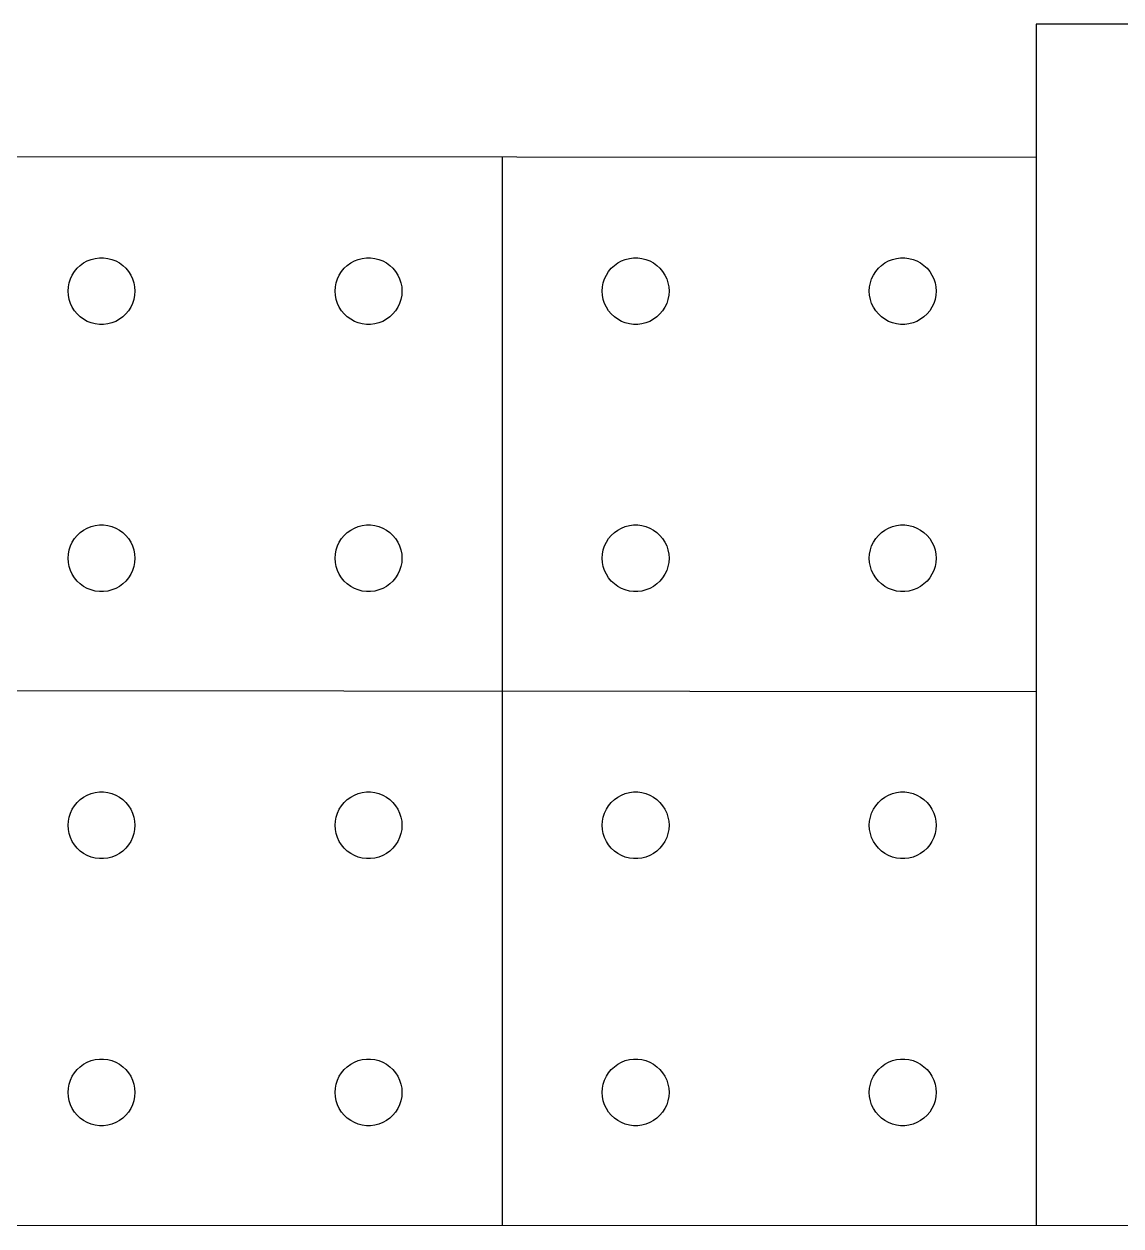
# Model space of a CAD drawing. Extents: x 0 to 330, y 0 to 287.
# Drawn here: x 164.2 to 246.3, y -0.1 to 89.9 of the extents above; entities that cross this region are included whole.
import ezdxf

# ---------------------------------------------------------------- set-up
doc = ezdxf.new("R2010")
doc.units = 0
doc.layers.add('LAYER_1', color=7, linetype='CONTINUOUS')

msp = doc.modelspace()

# ---------------------------------------------------------------- linework, layer by layer
at = {"layer": 'LAYER_1', "color": 7}
for p, q in [((289.999996, 89.858895), (239.999997, 89.858895)), ((239.999997, 89.858895), (239.999997, -0.141103)), ((239.999998, 79.858871), (0, 79.999982)), ((199.999998, 79.858871), (199.999997, -0.141103)), ((168.660398, 71.969676), (168.935598, 72.120976)), ((168.935598, 72.120976), (169.227498, 72.236461)), ((169.227498, 72.236461), (169.531598, 72.31458)), ((169.531598, 72.31458), (169.842998, 72.353978)), ((169.842998, 72.353978), (170.156978, 72.353978)), ((170.156978, 72.353978), (170.468458, 72.31458)), ((170.468458, 72.31458), (170.772548, 72.236461)), ((170.772548, 72.236461), (171.064448, 72.120976)), ((171.064448, 72.120976), (171.339568, 71.969676)), ((188.660428, 71.969676), (188.935549, 72.120976)), ((188.935549, 72.120976), (189.227448, 72.236461)), ((189.227448, 72.236461), (189.531538, 72.31458)), ((189.531538, 72.31458), (189.843019, 72.353978)), ((189.843019, 72.353978), (190.156998, 72.353978)), ((190.156998, 72.353978), (190.468398, 72.31458)), ((190.468398, 72.31458), (190.772499, 72.236461)), ((190.772499, 72.236461), (191.064398, 72.120976)), ((191.064398, 72.120976), (191.339598, 71.969676)), ((208.660397, 71.969676), (208.935597, 72.120976)), ((208.935597, 72.120976), (209.227497, 72.236461)), ((209.227497, 72.236461), (209.531597, 72.31458)), ((209.531597, 72.31458), (209.842997, 72.353978)), ((209.842997, 72.353978), (210.156977, 72.353978)), ((210.156977, 72.353978), (210.468458, 72.31458)), ((210.468458, 72.31458), (210.772547, 72.236461)), ((210.772547, 72.236461), (211.064447, 72.120976)), ((211.064447, 72.120976), (211.339567, 71.969676)), ((228.660427, 71.969676), (228.935548, 72.120976)), ((228.935548, 72.120976), (229.227447, 72.236461)), ((229.227447, 72.236461), (229.531537, 72.31458)), ((229.531537, 72.31458), (229.843018, 72.353978)), ((229.843018, 72.353978), (230.156997, 72.353978)), ((230.156997, 72.353978), (230.468397, 72.31458)), ((230.468397, 72.31458), (230.772498, 72.236461)), ((230.772498, 72.236461), (231.064397, 72.120976)), ((231.064397, 72.120976), (231.339597, 71.969676)), ((167.809198, 71.063263), (167.977499, 71.328383)), ((167.977499, 71.328383), (168.177598, 71.570276)), ((168.177598, 71.570276), (168.406398, 71.78516)), ((168.406398, 71.78516), (168.660398, 71.969676)), ((171.339568, 71.969676), (171.593568, 71.78516)), ((171.593568, 71.78516), (171.822428, 71.570276)), ((171.822428, 71.570276), (172.022548, 71.328383)), ((172.022548, 71.328383), (172.190778, 71.063263)), ((187.809219, 71.063263), (187.977448, 71.328383)), ((187.977448, 71.328383), (188.177568, 71.570276)), ((188.177568, 71.570276), (188.406428, 71.78516)), ((188.406428, 71.78516), (188.660428, 71.969676)), ((191.339598, 71.969676), (191.593598, 71.78516)), ((191.593598, 71.78516), (191.822399, 71.570276)), ((191.822399, 71.570276), (192.022498, 71.328383)), ((192.022498, 71.328383), (192.190798, 71.063263)), ((207.809197, 71.063263), (207.977498, 71.328383)), ((207.977498, 71.328383), (208.177597, 71.570276)), ((208.177597, 71.570276), (208.406397, 71.78516)), ((208.406397, 71.78516), (208.660397, 71.969676)), ((211.339567, 71.969676), (211.593567, 71.78516)), ((211.593567, 71.78516), (211.822427, 71.570276)), ((211.822427, 71.570276), (212.022547, 71.328383)), ((212.022547, 71.328383), (212.190777, 71.063263)), ((227.809218, 71.063263), (227.977447, 71.328383)), ((227.977447, 71.328383), (228.177568, 71.570276)), ((228.177568, 71.570276), (228.406427, 71.78516)), ((228.406427, 71.78516), (228.660427, 71.969676)), ((231.339597, 71.969676), (231.593597, 71.78516)), ((231.593597, 71.78516), (231.822398, 71.570276)), ((231.822398, 71.570276), (232.022497, 71.328383)), ((232.022497, 71.328383), (232.190797, 71.063263)), ((167.519699, 70.172175), (167.578598, 70.480559)), ((167.578598, 70.480559), (167.675598, 70.779178)), ((167.675598, 70.779178), (167.809198, 71.063263)), ((172.190778, 71.063263), (172.324448, 70.779178)), ((172.324448, 70.779178), (172.421459, 70.480559)), ((172.421459, 70.480559), (172.480299, 70.172175)), ((187.519698, 70.172175), (187.578538, 70.480559)), ((187.578538, 70.480559), (187.675549, 70.779178)), ((187.675549, 70.779178), (187.809219, 71.063263)), ((192.190798, 71.063263), (192.324398, 70.779178)), ((192.324398, 70.779178), (192.421399, 70.480559)), ((192.421399, 70.480559), (192.480298, 70.172175)), ((207.519698, 70.172175), (207.578597, 70.480559)), ((207.578597, 70.480559), (207.675597, 70.779178)), ((207.675597, 70.779178), (207.809197, 71.063263)), ((212.190777, 71.063263), (212.324447, 70.779178)), ((212.324447, 70.779178), (212.421458, 70.480559)), ((212.421458, 70.480559), (212.480298, 70.172175)), ((227.519697, 70.172175), (227.578537, 70.480559)), ((227.578537, 70.480559), (227.675548, 70.779178)), ((227.675548, 70.779178), (227.809218, 71.063263)), ((232.190797, 71.063263), (232.324397, 70.779178)), ((232.324397, 70.779178), (232.421398, 70.480559)), ((232.421398, 70.480559), (232.480297, 70.172175)), ((167.499998, 69.85888), (167.519697, 70.172175)), ((167.519699, 69.545529), (167.499999, 69.85888)), ((167.578598, 69.237144), (167.519699, 69.545529)), ((172.480299, 69.545529), (172.421459, 69.237144)), ((172.480299, 70.172175), (172.499998, 69.85888)), ((172.499998, 69.85888), (172.480299, 69.545529)), ((187.499998, 69.85888), (187.519697, 70.172175)), ((187.519698, 69.545529), (187.499999, 69.85888)), ((187.578538, 69.237144), (187.519698, 69.545529)), ((192.480298, 69.545529), (192.421399, 69.237144)), ((192.480298, 70.172175), (192.499997, 69.85888)), ((192.499999, 69.85888), (192.480299, 69.545529)), ((207.499997, 69.85888), (207.519696, 70.172175)), ((207.519698, 69.545529), (207.499998, 69.85888)), ((207.578597, 69.237144), (207.519698, 69.545529)), ((212.480298, 69.545529), (212.421458, 69.237144)), ((212.480298, 70.172175), (212.499997, 69.85888)), ((212.499997, 69.85888), (212.480298, 69.545529)), ((227.499997, 69.85888), (227.519697, 70.172175)), ((227.519697, 69.545529), (227.499998, 69.85888)), ((227.578537, 69.237144), (227.519697, 69.545529)), ((232.480297, 69.545529), (232.421398, 69.237144)), ((232.480297, 70.172175), (232.499996, 69.85888)), ((232.499998, 69.85888), (232.480298, 69.545529)), ((167.675598, 68.938553), (167.578598, 69.237144)), ((167.809198, 68.654468), (167.675598, 68.938553)), ((167.977499, 68.389405), (167.809198, 68.654468)), ((172.190778, 68.654468), (172.022548, 68.389405)), ((172.324448, 68.938553), (172.190778, 68.654468)), ((172.421459, 69.237144), (172.324448, 68.938553)), ((187.675549, 68.938553), (187.578538, 69.237144)), ((187.809219, 68.654468), (187.675549, 68.938553)), ((187.977448, 68.389405), (187.809219, 68.654468)), ((192.190798, 68.654468), (192.022498, 68.389405)), ((192.324398, 68.938553), (192.190798, 68.654468)), ((192.421399, 69.237144), (192.324398, 68.938553)), ((207.675597, 68.938553), (207.578597, 69.237144)), ((207.809197, 68.654468), (207.675597, 68.938553)), ((207.977498, 68.389405), (207.809197, 68.654468)), ((212.190777, 68.654468), (212.022547, 68.389405)), ((212.324447, 68.938553), (212.190777, 68.654468)), ((212.421458, 69.237144), (212.324447, 68.938553)), ((227.675548, 68.938553), (227.578537, 69.237144)), ((227.809218, 68.654468), (227.675548, 68.938553)), ((227.977447, 68.389405), (227.809218, 68.654468)), ((232.190797, 68.654468), (232.022497, 68.389405)), ((232.324397, 68.938553), (232.190797, 68.654468)), ((232.421398, 69.237144), (232.324397, 68.938553)), ((168.177598, 68.147484), (167.977499, 68.389405)), ((168.406398, 67.9326), (168.177598, 68.147484)), ((168.660398, 67.748055), (168.406398, 67.9326)), ((168.935598, 67.596812), (168.660398, 67.748055)), ((169.227498, 67.481214), (168.935598, 67.596812)), ((171.064448, 67.596812), (170.772548, 67.481214)), ((171.339568, 67.748055), (171.064448, 67.596812)), ((171.593568, 67.9326), (171.339568, 67.748055)), ((171.822428, 68.147484), (171.593568, 67.9326)), ((172.022548, 68.389405), (171.822428, 68.147484)), ((188.177568, 68.147484), (187.977448, 68.389405)), ((188.406428, 67.9326), (188.177568, 68.147484)), ((188.660428, 67.748055), (188.406428, 67.9326)), ((188.935549, 67.596812), (188.660428, 67.748055)), ((189.227448, 67.481214), (188.935549, 67.596812)), ((191.064398, 67.596812), (190.772499, 67.481214)), ((191.339598, 67.748055), (191.064398, 67.596812)), ((191.593598, 67.9326), (191.339598, 67.748055)), ((191.822399, 68.147484), (191.593598, 67.9326)), ((192.022498, 68.389405), (191.822399, 68.147484)), ((208.177597, 68.147484), (207.977498, 68.389405)), ((208.406397, 67.9326), (208.177597, 68.147484)), ((208.660397, 67.748055), (208.406397, 67.9326)), ((208.935597, 67.596812), (208.660397, 67.748055)), ((209.227497, 67.481214), (208.935597, 67.596812)), ((211.064447, 67.596812), (210.772547, 67.481214)), ((211.339567, 67.748055), (211.064447, 67.596812)), ((211.593567, 67.9326), (211.339567, 67.748055)), ((211.822427, 68.147484), (211.593567, 67.9326)), ((212.022547, 68.389405), (211.822427, 68.147484)), ((228.177568, 68.147484), (227.977447, 68.389405)), ((228.406427, 67.9326), (228.177568, 68.147484)), ((228.660427, 67.748055), (228.406427, 67.9326)), ((228.935548, 67.596812), (228.660427, 67.748055)), ((229.227447, 67.481214), (228.935548, 67.596812)), ((231.064397, 67.596812), (230.772498, 67.481214)), ((231.339597, 67.748055), (231.064397, 67.596812)), ((231.593597, 67.9326), (231.339597, 67.748055)), ((231.822398, 68.147484), (231.593597, 67.9326)), ((232.022497, 68.389405), (231.822398, 68.147484)), ((169.531598, 67.403152), (169.227498, 67.481214)), ((169.842998, 67.36381), (169.531598, 67.403152)), ((170.156978, 67.36381), (169.842998, 67.36381)), ((170.468458, 67.403152), (170.156978, 67.36381)), ((170.772548, 67.481214), (170.468458, 67.403152)), ((189.531538, 67.403152), (189.227448, 67.481214)), ((189.843019, 67.36381), (189.531538, 67.403152)), ((190.156998, 67.36381), (189.843019, 67.36381)), ((190.468398, 67.403152), (190.156998, 67.36381)), ((190.772499, 67.481214), (190.468398, 67.403152)), ((209.531597, 67.403152), (209.227497, 67.481214)), ((209.842997, 67.36381), (209.531597, 67.403152)), ((210.156977, 67.36381), (209.842997, 67.36381)), ((210.468458, 67.403152), (210.156977, 67.36381)), ((210.772547, 67.481214), (210.468458, 67.403152)), ((229.531537, 67.403152), (229.227447, 67.481214)), ((229.843018, 67.36381), (229.531537, 67.403152)), ((230.156997, 67.36381), (229.843018, 67.36381)), ((230.468397, 67.403152), (230.156997, 67.36381)), ((230.772498, 67.481214), (230.468397, 67.403152)), ((168.935598, 52.120931), (169.227498, 52.236529)), ((169.227498, 52.236529), (169.531598, 52.314592)), ((169.531598, 52.314592), (169.842998, 52.353934)), ((169.842998, 52.353934), (170.156978, 52.353934)), ((170.156978, 52.353934), (170.468458, 52.314592)), ((170.468458, 52.314592), (170.772548, 52.236529)), ((170.772548, 52.236529), (171.064448, 52.120931)), ((188.935549, 52.120931), (189.227448, 52.236529)), ((189.227448, 52.236529), (189.531538, 52.314592)), ((189.531538, 52.314592), (189.843019, 52.353934)), ((189.843019, 52.353934), (190.156998, 52.353934)), ((190.156998, 52.353934), (190.468398, 52.314592)), ((190.468398, 52.314592), (190.772499, 52.236529)), ((190.772499, 52.236529), (191.064398, 52.120931)), ((208.935597, 52.120931), (209.227497, 52.236529)), ((209.227497, 52.236529), (209.531597, 52.314592)), ((209.531597, 52.314592), (209.842997, 52.353934)), ((209.842997, 52.353934), (210.156977, 52.353934)), ((210.156977, 52.353934), (210.468458, 52.314592)), ((210.468458, 52.314592), (210.772547, 52.236529)), ((210.772547, 52.236529), (211.064447, 52.120931)), ((228.935548, 52.120931), (229.227447, 52.236529)), ((229.227447, 52.236529), (229.531537, 52.314592)), ((229.531537, 52.314592), (229.843018, 52.353934)), ((229.843018, 52.353934), (230.156997, 52.353934)), ((230.156997, 52.353934), (230.468397, 52.314592)), ((230.468397, 52.314592), (230.772498, 52.236529)), ((230.772498, 52.236529), (231.064397, 52.120931)), ((167.809198, 51.063247), (167.977499, 51.328338)), ((167.977499, 51.328338), (168.177598, 51.570259)), ((168.177598, 51.570259), (168.406398, 51.785143)), ((168.406398, 51.785143), (168.660398, 51.969688)), ((168.660398, 51.969688), (168.935598, 52.120931)), ((171.064448, 52.120931), (171.339568, 51.969688)), ((171.339568, 51.969688), (171.593568, 51.785143)), ((171.593568, 51.785143), (171.822428, 51.570259)), ((171.822428, 51.570259), (172.022548, 51.328338)), ((172.022548, 51.328338), (172.190778, 51.063247)), ((187.809219, 51.063247), (187.977448, 51.328338)), ((187.977448, 51.328338), (188.177568, 51.570259)), ((188.177568, 51.570259), (188.406428, 51.785143)), ((188.406428, 51.785143), (188.660428, 51.969688)), ((188.660428, 51.969688), (188.935549, 52.120931)), ((191.064398, 52.120931), (191.339598, 51.969688)), ((191.339598, 51.969688), (191.593598, 51.785143)), ((191.593598, 51.785143), (191.822399, 51.570259)), ((191.822399, 51.570259), (192.022498, 51.328338)), ((192.022498, 51.328338), (192.190798, 51.063247)), ((207.809197, 51.063247), (207.977498, 51.328338)), ((207.977498, 51.328338), (208.177597, 51.570259)), ((208.177597, 51.570259), (208.406397, 51.785143)), ((208.406397, 51.785143), (208.660397, 51.969688)), ((208.660397, 51.969688), (208.935597, 52.120931)), ((211.064447, 52.120931), (211.339567, 51.969688)), ((211.339567, 51.969688), (211.593567, 51.785143)), ((211.593567, 51.785143), (211.822427, 51.570259)), ((211.822427, 51.570259), (212.022547, 51.328338)), ((212.022547, 51.328338), (212.190777, 51.063247)), ((227.809218, 51.063247), (227.977447, 51.328338)), ((227.977447, 51.328338), (228.177568, 51.570259)), ((228.177568, 51.570259), (228.406427, 51.785143)), ((228.406427, 51.785143), (228.660427, 51.969688)), ((228.660427, 51.969688), (228.935548, 52.120931)), ((231.064397, 52.120931), (231.339597, 51.969688)), ((231.339597, 51.969688), (231.593597, 51.785143)), ((231.593597, 51.785143), (231.822398, 51.570259)), ((231.822398, 51.570259), (232.022497, 51.328338)), ((232.022497, 51.328338), (232.190797, 51.063247)), ((167.519699, 50.172215), (167.578598, 50.480599)), ((167.578598, 50.480599), (167.675598, 50.77919)), ((167.675598, 50.77919), (167.809198, 51.063247)), ((172.190778, 51.063247), (172.324448, 50.77919)), ((172.324448, 50.77919), (172.421459, 50.480599)), ((172.421459, 50.480599), (172.480299, 50.172215)), ((187.519698, 50.172215), (187.578538, 50.480599)), ((187.578538, 50.480599), (187.675549, 50.77919)), ((187.675549, 50.77919), (187.809219, 51.063247)), ((192.190798, 51.063247), (192.324398, 50.77919)), ((192.324398, 50.77919), (192.421399, 50.480599)), ((192.421399, 50.480599), (192.480298, 50.172215)), ((207.519698, 50.172215), (207.578597, 50.480599)), ((207.578597, 50.480599), (207.675597, 50.77919)), ((207.675597, 50.77919), (207.809197, 51.063247)), ((212.190777, 51.063247), (212.324447, 50.77919)), ((212.324447, 50.77919), (212.421458, 50.480599)), ((212.421458, 50.480599), (212.480298, 50.172215)), ((227.519697, 50.172215), (227.578537, 50.480599)), ((227.578537, 50.480599), (227.675548, 50.77919)), ((227.675548, 50.77919), (227.809218, 51.063247)), ((232.190797, 51.063247), (232.324397, 50.77919)), ((232.324397, 50.77919), (232.421398, 50.480599)), ((232.421398, 50.480599), (232.480297, 50.172215)), ((167.499998, 49.858864), (167.519697, 50.172215)), ((167.519699, 49.545569), (167.499999, 49.858864)), ((167.578598, 49.237184), (167.519699, 49.545569)), ((172.480299, 49.545569), (172.421459, 49.237184)), ((172.480299, 50.172215), (172.499998, 49.858864)), ((172.499998, 49.858864), (172.480299, 49.545569)), ((187.499998, 49.858864), (187.519697, 50.172215)), ((187.519698, 49.545569), (187.499999, 49.858864)), ((187.578538, 49.237184), (187.519698, 49.545569)), ((192.480298, 49.545569), (192.421399, 49.237184)), ((192.480298, 50.172215), (192.499997, 49.858864)), ((192.499999, 49.858864), (192.480299, 49.545569)), ((207.499997, 49.858864), (207.519696, 50.172215)), ((207.519698, 49.545569), (207.499998, 49.858864)), ((207.578597, 49.237184), (207.519698, 49.545569)), ((212.480298, 49.545569), (212.421458, 49.237184)), ((212.480298, 50.172215), (212.499997, 49.858864)), ((212.499997, 49.858864), (212.480298, 49.545569)), ((227.499997, 49.858864), (227.519697, 50.172215)), ((227.519697, 49.545569), (227.499998, 49.858864)), ((227.578537, 49.237184), (227.519697, 49.545569)), ((232.480297, 49.545569), (232.421398, 49.237184)), ((232.480297, 50.172215), (232.499996, 49.858864)), ((232.499998, 49.858864), (232.480298, 49.545569)), ((167.675598, 48.938565), (167.578598, 49.237184)), ((167.809198, 48.65448), (167.675598, 48.938565)), ((167.977499, 48.389361), (167.809198, 48.65448)), ((172.190778, 48.65448), (172.022548, 48.389361)), ((172.324448, 48.938565), (172.190778, 48.65448)), ((172.421459, 49.237184), (172.324448, 48.938565)), ((187.675549, 48.938565), (187.578538, 49.237184)), ((187.809219, 48.65448), (187.675549, 48.938565)), ((187.977448, 48.389361), (187.809219, 48.65448)), ((192.190798, 48.65448), (192.022498, 48.389361)), ((192.324398, 48.938565), (192.190798, 48.65448)), ((192.421399, 49.237184), (192.324398, 48.938565)), ((207.675597, 48.938565), (207.578597, 49.237184)), ((207.809197, 48.65448), (207.675597, 48.938565)), ((207.977498, 48.389361), (207.809197, 48.65448)), ((212.190777, 48.65448), (212.022547, 48.389361)), ((212.324447, 48.938565), (212.190777, 48.65448)), ((212.421458, 49.237184), (212.324447, 48.938565)), ((227.675548, 48.938565), (227.578537, 49.237184)), ((227.809218, 48.65448), (227.675548, 48.938565)), ((227.977447, 48.389361), (227.809218, 48.65448)), ((232.190797, 48.65448), (232.022497, 48.389361)), ((232.324397, 48.938565), (232.190797, 48.65448)), ((232.421398, 49.237184), (232.324397, 48.938565)), ((168.177598, 48.147468), (167.977499, 48.389361)), ((168.406398, 47.932584), (168.177598, 48.147468)), ((168.660398, 47.748067), (168.406398, 47.932584)), ((168.935598, 47.596768), (168.660398, 47.748067)), ((171.339568, 47.748067), (171.064448, 47.596768)), ((171.593568, 47.932584), (171.339568, 47.748067)), ((171.822428, 48.147468), (171.593568, 47.932584)), ((172.022548, 48.389361), (171.822428, 48.147468)), ((188.177568, 48.147468), (187.977448, 48.389361)), ((188.406428, 47.932584), (188.177568, 48.147468)), ((188.660428, 47.748067), (188.406428, 47.932584)), ((188.935549, 47.596768), (188.660428, 47.748067)), ((191.339598, 47.748067), (191.064398, 47.596768)), ((191.593598, 47.932584), (191.339598, 47.748067)), ((191.822399, 48.147468), (191.593598, 47.932584)), ((192.022498, 48.389361), (191.822399, 48.147468)), ((208.177597, 48.147468), (207.977498, 48.389361)), ((208.406397, 47.932584), (208.177597, 48.147468)), ((208.660397, 47.748067), (208.406397, 47.932584)), ((208.935597, 47.596768), (208.660397, 47.748067)), ((211.339567, 47.748067), (211.064447, 47.596768)), ((211.593567, 47.932584), (211.339567, 47.748067)), ((211.822427, 48.147468), (211.593567, 47.932584)), ((212.022547, 48.389361), (211.822427, 48.147468)), ((228.177568, 48.147468), (227.977447, 48.389361)), ((228.406427, 47.932584), (228.177568, 48.147468)), ((228.660427, 47.748067), (228.406427, 47.932584)), ((228.935548, 47.596768), (228.660427, 47.748067)), ((231.339597, 47.748067), (231.064397, 47.596768)), ((231.593597, 47.932584), (231.339597, 47.748067)), ((231.822398, 48.147468), (231.593597, 47.932584)), ((232.022497, 48.389361), (231.822398, 48.147468)), ((169.227498, 47.481282), (168.935598, 47.596768)), ((169.531598, 47.403163), (169.227498, 47.481282)), ((169.842998, 47.363765), (169.531598, 47.403163)), ((170.156978, 47.363765), (169.842998, 47.363765)), ((170.468458, 47.403163), (170.156978, 47.363765)), ((170.772548, 47.481282), (170.468458, 47.403163)), ((171.064448, 47.596768), (170.772548, 47.481282)), ((189.227448, 47.481282), (188.935549, 47.596768)), ((189.531538, 47.403163), (189.227448, 47.481282)), ((189.843019, 47.363765), (189.531538, 47.403163)), ((190.156998, 47.363765), (189.843019, 47.363765)), ((190.468398, 47.403163), (190.156998, 47.363765)), ((190.772499, 47.481282), (190.468398, 47.403163)), ((191.064398, 47.596768), (190.772499, 47.481282)), ((209.227497, 47.481282), (208.935597, 47.596768)), ((209.531597, 47.403163), (209.227497, 47.481282)), ((209.842997, 47.363765), (209.531597, 47.403163)), ((210.156977, 47.363765), (209.842997, 47.363765)), ((210.468458, 47.403163), (210.156977, 47.363765)), ((210.772547, 47.481282), (210.468458, 47.403163)), ((211.064447, 47.596768), (210.772547, 47.481282)), ((229.227447, 47.481282), (228.935548, 47.596768)), ((229.531537, 47.403163), (229.227447, 47.481282)), ((229.843018, 47.363765), (229.531537, 47.403163)), ((230.156997, 47.363765), (229.843018, 47.363765)), ((230.468397, 47.403163), (230.156997, 47.363765)), ((230.772498, 47.481282), (230.468397, 47.403163)), ((231.064397, 47.596768), (230.772498, 47.481282)), ((239.999998, 39.858885), (64.000001, 39.999988)), ((167.977499, 31.328396), (168.177598, 31.570289)), ((168.177598, 31.570289), (168.406398, 31.785173)), ((168.406398, 31.785173), (168.660398, 31.96969)), ((168.660398, 31.96969), (168.935598, 32.120989)), ((168.935598, 32.120989), (169.227498, 32.236475)), ((169.227498, 32.236475), (169.531598, 32.314594)), ((169.531598, 32.314594), (169.842998, 32.353992)), ((169.842998, 32.353992), (170.156978, 32.353992)), ((170.156978, 32.353992), (170.468458, 32.314594)), ((170.468458, 32.314594), (170.772548, 32.236475)), ((170.772548, 32.236475), (171.064448, 32.120989)), ((171.064448, 32.120989), (171.339568, 31.96969)), ((171.339568, 31.96969), (171.593568, 31.785173)), ((171.593568, 31.785173), (171.822428, 31.570289)), ((171.822428, 31.570289), (172.022548, 31.328396)), ((187.977448, 31.328396), (188.177568, 31.570289)), ((188.177568, 31.570289), (188.406428, 31.785173)), ((188.406428, 31.785173), (188.660428, 31.96969)), ((188.660428, 31.96969), (188.935549, 32.120989)), ((188.935549, 32.120989), (189.227448, 32.236475)), ((189.227448, 32.236475), (189.531538, 32.314594)), ((189.531538, 32.314594), (189.843019, 32.353992)), ((189.843019, 32.353992), (190.156998, 32.353992)), ((190.156998, 32.353992), (190.468398, 32.314594)), ((190.468398, 32.314594), (190.772499, 32.236475)), ((190.772499, 32.236475), (191.064398, 32.120989)), ((191.064398, 32.120989), (191.339598, 31.96969)), ((191.339598, 31.96969), (191.593598, 31.785173)), ((191.593598, 31.785173), (191.822399, 31.570289)), ((191.822399, 31.570289), (192.022498, 31.328396)), ((207.977498, 31.328396), (208.177597, 31.570289)), ((208.177597, 31.570289), (208.406397, 31.785173)), ((208.406397, 31.785173), (208.660397, 31.96969)), ((208.660397, 31.96969), (208.935597, 32.120989)), ((208.935597, 32.120989), (209.227497, 32.236475)), ((209.227497, 32.236475), (209.531597, 32.314594)), ((209.531597, 32.314594), (209.842997, 32.353992)), ((209.842997, 32.353992), (210.156977, 32.353992)), ((210.156977, 32.353992), (210.468458, 32.314594)), ((210.468458, 32.314594), (210.772547, 32.236475)), ((210.772547, 32.236475), (211.064447, 32.120989)), ((211.064447, 32.120989), (211.339567, 31.96969)), ((211.339567, 31.96969), (211.593567, 31.785173)), ((211.593567, 31.785173), (211.822427, 31.570289)), ((211.822427, 31.570289), (212.022547, 31.328396)), ((227.977447, 31.328396), (228.177568, 31.570289)), ((228.177568, 31.570289), (228.406427, 31.785173)), ((228.406427, 31.785173), (228.660427, 31.96969)), ((228.660427, 31.96969), (228.935548, 32.120989)), ((228.935548, 32.120989), (229.227447, 32.236475)), ((229.227447, 32.236475), (229.531537, 32.314594)), ((229.531537, 32.314594), (229.843018, 32.353992)), ((229.843018, 32.353992), (230.156997, 32.353992)), ((230.156997, 32.353992), (230.468397, 32.314594)), ((230.468397, 32.314594), (230.772498, 32.236475)), ((230.772498, 32.236475), (231.064397, 32.120989)), ((231.064397, 32.120989), (231.339597, 31.96969)), ((231.339597, 31.96969), (231.593597, 31.785173)), ((231.593597, 31.785173), (231.822398, 31.570289)), ((231.822398, 31.570289), (232.022497, 31.328396)), ((167.578598, 30.480573), (167.675598, 30.779192)), ((167.675598, 30.779192), (167.809198, 31.063277)), ((167.809198, 31.063277), (167.977499, 31.328396)), ((172.022548, 31.328396), (172.190778, 31.063277)), ((172.190778, 31.063277), (172.324448, 30.779192)), ((172.324448, 30.779192), (172.421459, 30.480573)), ((187.578538, 30.480573), (187.675549, 30.779192)), ((187.675549, 30.779192), (187.809219, 31.063277)), ((187.809219, 31.063277), (187.977448, 31.328396)), ((192.022498, 31.328396), (192.190798, 31.063277)), ((192.190798, 31.063277), (192.324398, 30.779192)), ((192.324398, 30.779192), (192.421399, 30.480573)), ((207.578597, 30.480573), (207.675597, 30.779192)), ((207.675597, 30.779192), (207.809197, 31.063277)), ((207.809197, 31.063277), (207.977498, 31.328396)), ((212.022547, 31.328396), (212.190777, 31.063277)), ((212.190777, 31.063277), (212.324447, 30.779192)), ((212.324447, 30.779192), (212.421458, 30.480573)), ((227.578537, 30.480573), (227.675548, 30.779192)), ((227.675548, 30.779192), (227.809218, 31.063277)), ((227.809218, 31.063277), (227.977447, 31.328396)), ((232.022497, 31.328396), (232.190797, 31.063277)), ((232.190797, 31.063277), (232.324397, 30.779192)), ((232.324397, 30.779192), (232.421398, 30.480573)), ((167.499998, 29.858893), (167.519697, 30.172188)), ((167.519699, 29.545542), (167.499999, 29.858893)), ((167.519699, 30.172188), (167.578598, 30.480573)), ((172.421459, 30.480573), (172.480299, 30.172188)), ((172.480299, 30.172188), (172.499998, 29.858893)), ((172.499998, 29.858893), (172.480299, 29.545542)), ((187.499998, 29.858893), (187.519697, 30.172188)), ((187.519698, 29.545542), (187.499999, 29.858893)), ((187.519698, 30.172188), (187.578538, 30.480573)), ((192.421399, 30.480573), (192.480298, 30.172188)), ((192.480298, 30.172188), (192.499997, 29.858893)), ((192.499999, 29.858893), (192.480299, 29.545542)), ((207.499997, 29.858893), (207.519696, 30.172188)), ((207.519698, 29.545542), (207.499998, 29.858893)), ((207.519698, 30.172188), (207.578597, 30.480573)), ((212.421458, 30.480573), (212.480298, 30.172188)), ((212.480298, 30.172188), (212.499997, 29.858893)), ((212.499997, 29.858893), (212.480298, 29.545542)), ((227.499997, 29.858893), (227.519697, 30.172188)), ((227.519697, 29.545542), (227.499998, 29.858893)), ((227.519697, 30.172188), (227.578537, 30.480573)), ((232.421398, 30.480573), (232.480297, 30.172188)), ((232.480297, 30.172188), (232.499996, 29.858893)), ((232.499998, 29.858893), (232.480298, 29.545542)), ((167.578598, 29.237158), (167.519699, 29.545542)), ((167.675598, 28.938567), (167.578598, 29.237158)), ((167.809198, 28.654482), (167.675598, 28.938567)), ((172.324448, 28.938567), (172.190778, 28.654482)), ((172.421459, 29.237158), (172.324448, 28.938567)), ((172.480299, 29.545542), (172.421459, 29.237158)), ((187.578538, 29.237158), (187.519698, 29.545542)), ((187.675549, 28.938567), (187.578538, 29.237158)), ((187.809219, 28.654482), (187.675549, 28.938567)), ((192.324398, 28.938567), (192.190798, 28.654482)), ((192.421399, 29.237158), (192.324398, 28.938567)), ((192.480298, 29.545542), (192.421399, 29.237158)), ((207.578597, 29.237158), (207.519698, 29.545542)), ((207.675597, 28.938567), (207.578597, 29.237158)), ((207.809197, 28.654482), (207.675597, 28.938567)), ((212.324447, 28.938567), (212.190777, 28.654482)), ((212.421458, 29.237158), (212.324447, 28.938567)), ((212.480298, 29.545542), (212.421458, 29.237158)), ((227.578537, 29.237158), (227.519697, 29.545542)), ((227.675548, 28.938567), (227.578537, 29.237158)), ((227.809218, 28.654482), (227.675548, 28.938567)), ((232.324397, 28.938567), (232.190797, 28.654482)), ((232.421398, 29.237158), (232.324397, 28.938567)), ((232.480297, 29.545542), (232.421398, 29.237158)), ((167.977499, 28.389419), (167.809198, 28.654482)), ((168.177598, 28.147498), (167.977499, 28.389419)), ((168.406398, 27.932614), (168.177598, 28.147498)), ((168.660398, 27.748069), (168.406398, 27.932614)), ((171.593568, 27.932614), (171.339568, 27.748069)), ((171.822428, 28.147498), (171.593568, 27.932614)), ((172.022548, 28.389419), (171.822428, 28.147498)), ((172.190778, 28.654482), (172.022548, 28.389419)), ((187.977448, 28.389419), (187.809219, 28.654482)), ((188.177568, 28.147498), (187.977448, 28.389419)), ((188.406428, 27.932614), (188.177568, 28.147498)), ((188.660428, 27.748069), (188.406428, 27.932614)), ((191.593598, 27.932614), (191.339598, 27.748069)), ((191.822399, 28.147498), (191.593598, 27.932614)), ((192.022498, 28.389419), (191.822399, 28.147498)), ((192.190798, 28.654482), (192.022498, 28.389419)), ((207.977498, 28.389419), (207.809197, 28.654482)), ((208.177597, 28.147498), (207.977498, 28.389419)), ((208.406397, 27.932614), (208.177597, 28.147498)), ((208.660397, 27.748069), (208.406397, 27.932614)), ((211.593567, 27.932614), (211.339567, 27.748069)), ((211.822427, 28.147498), (211.593567, 27.932614)), ((212.022547, 28.389419), (211.822427, 28.147498)), ((212.190777, 28.654482), (212.022547, 28.389419)), ((227.977447, 28.389419), (227.809218, 28.654482)), ((228.177568, 28.147498), (227.977447, 28.389419)), ((228.406427, 27.932614), (228.177568, 28.147498)), ((228.660427, 27.748069), (228.406427, 27.932614)), ((231.593597, 27.932614), (231.339597, 27.748069)), ((231.822398, 28.147498), (231.593597, 27.932614)), ((232.022497, 28.389419), (231.822398, 28.147498)), ((232.190797, 28.654482), (232.022497, 28.389419)), ((168.935598, 27.596826), (168.660398, 27.748069)), ((169.227498, 27.481228), (168.935598, 27.596826)), ((169.531598, 27.403165), (169.227498, 27.481228)), ((169.842998, 27.363823), (169.531598, 27.403165)), ((170.156978, 27.363823), (169.842998, 27.363823)), ((170.468458, 27.403165), (170.156978, 27.363823)), ((170.772548, 27.481228), (170.468458, 27.403165)), ((171.064448, 27.596826), (170.772548, 27.481228)), ((171.339568, 27.748069), (171.064448, 27.596826)), ((188.935549, 27.596826), (188.660428, 27.748069)), ((189.227448, 27.481228), (188.935549, 27.596826)), ((189.531538, 27.403165), (189.227448, 27.481228)), ((189.843019, 27.363823), (189.531538, 27.403165)), ((190.156998, 27.363823), (189.843019, 27.363823)), ((190.468398, 27.403165), (190.156998, 27.363823)), ((190.772499, 27.481228), (190.468398, 27.403165)), ((191.064398, 27.596826), (190.772499, 27.481228)), ((191.339598, 27.748069), (191.064398, 27.596826)), ((208.935597, 27.596826), (208.660397, 27.748069)), ((209.227497, 27.481228), (208.935597, 27.596826)), ((209.531597, 27.403165), (209.227497, 27.481228)), ((209.842997, 27.363823), (209.531597, 27.403165)), ((210.156977, 27.363823), (209.842997, 27.363823)), ((210.468458, 27.403165), (210.156977, 27.363823)), ((210.772547, 27.481228), (210.468458, 27.403165)), ((211.064447, 27.596826), (210.772547, 27.481228)), ((211.339567, 27.748069), (211.064447, 27.596826)), ((228.935548, 27.596826), (228.660427, 27.748069)), ((229.227447, 27.481228), (228.935548, 27.596826)), ((229.531537, 27.403165), (229.227447, 27.481228)), ((229.843018, 27.363823), (229.531537, 27.403165)), ((230.156997, 27.363823), (229.843018, 27.363823)), ((230.468397, 27.403165), (230.156997, 27.363823)), ((230.772498, 27.481228), (230.468397, 27.403165)), ((231.064397, 27.596826), (230.772498, 27.481228)), ((231.339597, 27.748069), (231.064397, 27.596826)), ((168.177598, 11.570273), (168.406398, 11.785157)), ((168.406398, 11.785157), (168.660398, 11.969702)), ((168.660398, 11.969702), (168.935598, 12.120945)), ((168.935598, 12.120945), (169.227498, 12.236543)), ((169.227498, 12.236543), (169.531598, 12.314605)), ((169.531598, 12.314605), (169.842998, 12.353947)), ((169.842998, 12.353947), (170.156978, 12.353947)), ((170.156978, 12.353947), (170.468458, 12.314605)), ((170.468458, 12.314605), (170.772548, 12.236543)), ((170.772548, 12.236543), (171.064448, 12.120945)), ((171.064448, 12.120945), (171.339568, 11.969702)), ((171.339568, 11.969702), (171.593568, 11.785157)), ((171.593568, 11.785157), (171.822428, 11.570273)), ((188.177568, 11.570273), (188.406428, 11.785157)), ((188.406428, 11.785157), (188.660428, 11.969702)), ((188.660428, 11.969702), (188.935549, 12.120945)), ((188.935549, 12.120945), (189.227448, 12.236543)), ((189.227448, 12.236543), (189.531538, 12.314605)), ((189.531538, 12.314605), (189.843019, 12.353947)), ((189.843019, 12.353947), (190.156998, 12.353947)), ((190.156998, 12.353947), (190.468398, 12.314605)), ((190.468398, 12.314605), (190.772499, 12.236543)), ((190.772499, 12.236543), (191.064398, 12.120945)), ((191.064398, 12.120945), (191.339598, 11.969702)), ((191.339598, 11.969702), (191.593598, 11.785157)), ((191.593598, 11.785157), (191.822399, 11.570273)), ((208.177597, 11.570273), (208.406397, 11.785157)), ((208.406397, 11.785157), (208.660397, 11.969702)), ((208.660397, 11.969702), (208.935597, 12.120945)), ((208.935597, 12.120945), (209.227497, 12.236543)), ((209.227497, 12.236543), (209.531597, 12.314605)), ((209.531597, 12.314605), (209.842997, 12.353947)), ((209.842997, 12.353947), (210.156977, 12.353947)), ((210.156977, 12.353947), (210.468458, 12.314605)), ((210.468458, 12.314605), (210.772547, 12.236543)), ((210.772547, 12.236543), (211.064447, 12.120945)), ((211.064447, 12.120945), (211.339567, 11.969702)), ((211.339567, 11.969702), (211.593567, 11.785157)), ((211.593567, 11.785157), (211.822427, 11.570273)), ((228.177568, 11.570273), (228.406427, 11.785157)), ((228.406427, 11.785157), (228.660427, 11.969702)), ((228.660427, 11.969702), (228.935548, 12.120945)), ((228.935548, 12.120945), (229.227447, 12.236543)), ((229.227447, 12.236543), (229.531537, 12.314605)), ((229.531537, 12.314605), (229.843018, 12.353947)), ((229.843018, 12.353947), (230.156997, 12.353947)), ((230.156997, 12.353947), (230.468397, 12.314605)), ((230.468397, 12.314605), (230.772498, 12.236543)), ((230.772498, 12.236543), (231.064397, 12.120945)), ((231.064397, 12.120945), (231.339597, 11.969702)), ((231.339597, 11.969702), (231.593597, 11.785157)), ((231.593597, 11.785157), (231.822398, 11.570273)), ((167.675598, 10.779204), (167.809198, 11.06326)), ((167.809198, 11.06326), (167.977499, 11.328352)), ((167.977499, 11.328352), (168.177598, 11.570273)), ((171.822428, 11.570273), (172.022548, 11.328352)), ((172.022548, 11.328352), (172.190778, 11.06326)), ((172.190778, 11.06326), (172.324448, 10.779204)), ((187.675549, 10.779204), (187.809219, 11.06326)), ((187.809219, 11.06326), (187.977448, 11.328352)), ((187.977448, 11.328352), (188.177568, 11.570273)), ((191.822399, 11.570273), (192.022498, 11.328352)), ((192.022498, 11.328352), (192.190798, 11.06326)), ((192.190798, 11.06326), (192.324398, 10.779204)), ((207.675597, 10.779204), (207.809197, 11.06326)), ((207.809197, 11.06326), (207.977498, 11.328352)), ((207.977498, 11.328352), (208.177597, 11.570273)), ((211.822427, 11.570273), (212.022547, 11.328352)), ((212.022547, 11.328352), (212.190777, 11.06326)), ((212.190777, 11.06326), (212.324447, 10.779204)), ((227.675548, 10.779204), (227.809218, 11.06326)), ((227.809218, 11.06326), (227.977447, 11.328352)), ((227.977447, 11.328352), (228.177568, 11.570273)), ((231.822398, 11.570273), (232.022497, 11.328352)), ((232.022497, 11.328352), (232.190797, 11.06326)), ((232.190797, 11.06326), (232.324397, 10.779204)), ((167.499998, 9.858877), (167.519697, 10.172228)), ((167.519699, 10.172228), (167.578598, 10.480613)), ((167.578598, 10.480613), (167.675598, 10.779204)), ((172.324448, 10.779204), (172.421459, 10.480613)), ((172.421459, 10.480613), (172.480299, 10.172228)), ((172.480299, 10.172228), (172.499998, 9.858877)), ((187.499998, 9.858877), (187.519697, 10.172228)), ((187.519698, 10.172228), (187.578538, 10.480613)), ((187.578538, 10.480613), (187.675549, 10.779204)), ((192.324398, 10.779204), (192.421399, 10.480613)), ((192.421399, 10.480613), (192.480298, 10.172228)), ((192.480298, 10.172228), (192.499997, 9.858877)), ((207.499997, 9.858877), (207.519696, 10.172228)), ((207.519698, 10.172228), (207.578597, 10.480613)), ((207.578597, 10.480613), (207.675597, 10.779204)), ((212.324447, 10.779204), (212.421458, 10.480613)), ((212.421458, 10.480613), (212.480298, 10.172228)), ((212.480298, 10.172228), (212.499997, 9.858877)), ((227.499997, 9.858877), (227.519697, 10.172228)), ((227.519697, 10.172228), (227.578537, 10.480613)), ((227.578537, 10.480613), (227.675548, 10.779204)), ((232.324397, 10.779204), (232.421398, 10.480613)), ((232.421398, 10.480613), (232.480297, 10.172228)), ((232.480297, 10.172228), (232.499996, 9.858877)), ((167.519699, 9.545582), (167.499999, 9.858877)), ((167.578598, 9.237198), (167.519699, 9.545582)), ((167.675598, 8.938579), (167.578598, 9.237198)), ((172.421459, 9.237198), (172.324448, 8.938579)), ((172.480299, 9.545582), (172.421459, 9.237198)), ((172.499998, 9.858877), (172.480299, 9.545582)), ((187.519698, 9.545582), (187.499999, 9.858877)), ((187.578538, 9.237198), (187.519698, 9.545582)), ((187.675549, 8.938579), (187.578538, 9.237198)), ((192.421399, 9.237198), (192.324398, 8.938579)), ((192.480298, 9.545582), (192.421399, 9.237198)), ((192.499999, 9.858877), (192.480299, 9.545582)), ((207.519698, 9.545582), (207.499998, 9.858877)), ((207.578597, 9.237198), (207.519698, 9.545582)), ((207.675597, 8.938579), (207.578597, 9.237198)), ((212.421458, 9.237198), (212.324447, 8.938579)), ((212.480298, 9.545582), (212.421458, 9.237198)), ((212.499997, 9.858877), (212.480298, 9.545582)), ((227.519697, 9.545582), (227.499998, 9.858877)), ((227.578537, 9.237198), (227.519697, 9.545582)), ((227.675548, 8.938579), (227.578537, 9.237198)), ((232.421398, 9.237198), (232.324397, 8.938579)), ((232.480297, 9.545582), (232.421398, 9.237198)), ((232.499998, 9.858877), (232.480298, 9.545582)), ((167.809198, 8.654494), (167.675598, 8.938579)), ((167.977499, 8.389374), (167.809198, 8.654494)), ((168.177598, 8.147481), (167.977499, 8.389374)), ((168.406398, 7.932597), (168.177598, 8.147481)), ((171.822428, 8.147481), (171.593568, 7.932597)), ((172.022548, 8.389374), (171.822428, 8.147481)), ((172.190778, 8.654494), (172.022548, 8.389374)), ((172.324448, 8.938579), (172.190778, 8.654494)), ((187.809219, 8.654494), (187.675549, 8.938579)), ((187.977448, 8.389374), (187.809219, 8.654494)), ((188.177568, 8.147481), (187.977448, 8.389374)), ((188.406428, 7.932597), (188.177568, 8.147481)), ((191.822399, 8.147481), (191.593598, 7.932597)), ((192.022498, 8.389374), (191.822399, 8.147481)), ((192.190798, 8.654494), (192.022498, 8.389374)), ((192.324398, 8.938579), (192.190798, 8.654494)), ((207.809197, 8.654494), (207.675597, 8.938579)), ((207.977498, 8.389374), (207.809197, 8.654494)), ((208.177597, 8.147481), (207.977498, 8.389374)), ((208.406397, 7.932597), (208.177597, 8.147481)), ((211.822427, 8.147481), (211.593567, 7.932597)), ((212.022547, 8.389374), (211.822427, 8.147481)), ((212.190777, 8.654494), (212.022547, 8.389374)), ((212.324447, 8.938579), (212.190777, 8.654494)), ((227.809218, 8.654494), (227.675548, 8.938579)), ((227.977447, 8.389374), (227.809218, 8.654494)), ((228.177568, 8.147481), (227.977447, 8.389374)), ((228.406427, 7.932597), (228.177568, 8.147481)), ((231.822398, 8.147481), (231.593597, 7.932597)), ((232.022497, 8.389374), (231.822398, 8.147481)), ((232.190797, 8.654494), (232.022497, 8.389374)), ((232.324397, 8.938579), (232.190797, 8.654494)), ((168.660398, 7.748081), (168.406398, 7.932597)), ((168.935598, 7.596781), (168.660398, 7.748081)), ((169.227498, 7.481296), (168.935598, 7.596781)), ((169.531598, 7.403177), (169.227498, 7.481296)), ((169.842998, 7.363779), (169.531598, 7.403177)), ((170.156978, 7.363779), (169.842998, 7.363779)), ((170.468458, 7.403177), (170.156978, 7.363779)), ((170.772548, 7.481296), (170.468458, 7.403177)), ((171.064448, 7.596781), (170.772548, 7.481296)), ((171.339568, 7.748081), (171.064448, 7.596781)), ((171.593568, 7.932597), (171.339568, 7.748081)), ((188.660428, 7.748081), (188.406428, 7.932597)), ((188.935549, 7.596781), (188.660428, 7.748081)), ((189.227448, 7.481296), (188.935549, 7.596781)), ((189.531538, 7.403177), (189.227448, 7.481296)), ((189.843019, 7.363779), (189.531538, 7.403177)), ((190.156998, 7.363779), (189.843019, 7.363779)), ((190.468398, 7.403177), (190.156998, 7.363779)), ((190.772499, 7.481296), (190.468398, 7.403177)), ((191.064398, 7.596781), (190.772499, 7.481296)), ((191.339598, 7.748081), (191.064398, 7.596781)), ((191.593598, 7.932597), (191.339598, 7.748081)), ((208.660397, 7.748081), (208.406397, 7.932597)), ((208.935597, 7.596781), (208.660397, 7.748081)), ((209.227497, 7.481296), (208.935597, 7.596781)), ((209.531597, 7.403177), (209.227497, 7.481296)), ((209.842997, 7.363779), (209.531597, 7.403177)), ((210.156977, 7.363779), (209.842997, 7.363779)), ((210.468458, 7.403177), (210.156977, 7.363779)), ((210.772547, 7.481296), (210.468458, 7.403177)), ((211.064447, 7.596781), (210.772547, 7.481296)), ((211.339567, 7.748081), (211.064447, 7.596781)), ((211.593567, 7.932597), (211.339567, 7.748081)), ((228.660427, 7.748081), (228.406427, 7.932597)), ((228.935548, 7.596781), (228.660427, 7.748081)), ((229.227447, 7.481296), (228.935548, 7.596781)), ((229.531537, 7.403177), (229.227447, 7.481296)), ((229.843018, 7.363779), (229.531537, 7.403177)), ((230.156997, 7.363779), (229.843018, 7.363779)), ((230.468397, 7.403177), (230.156997, 7.363779)), ((230.772498, 7.481296), (230.468397, 7.403177)), ((231.064397, 7.596781), (230.772498, 7.481296)), ((231.339597, 7.748081), (231.064397, 7.596781)), ((231.593597, 7.932597), (231.339597, 7.748081)), ((0, 0), (329.999998, -0.141103))]:
    msp.add_line(p, q, dxfattribs=at)

doc.saveas('drawing.dxf')
